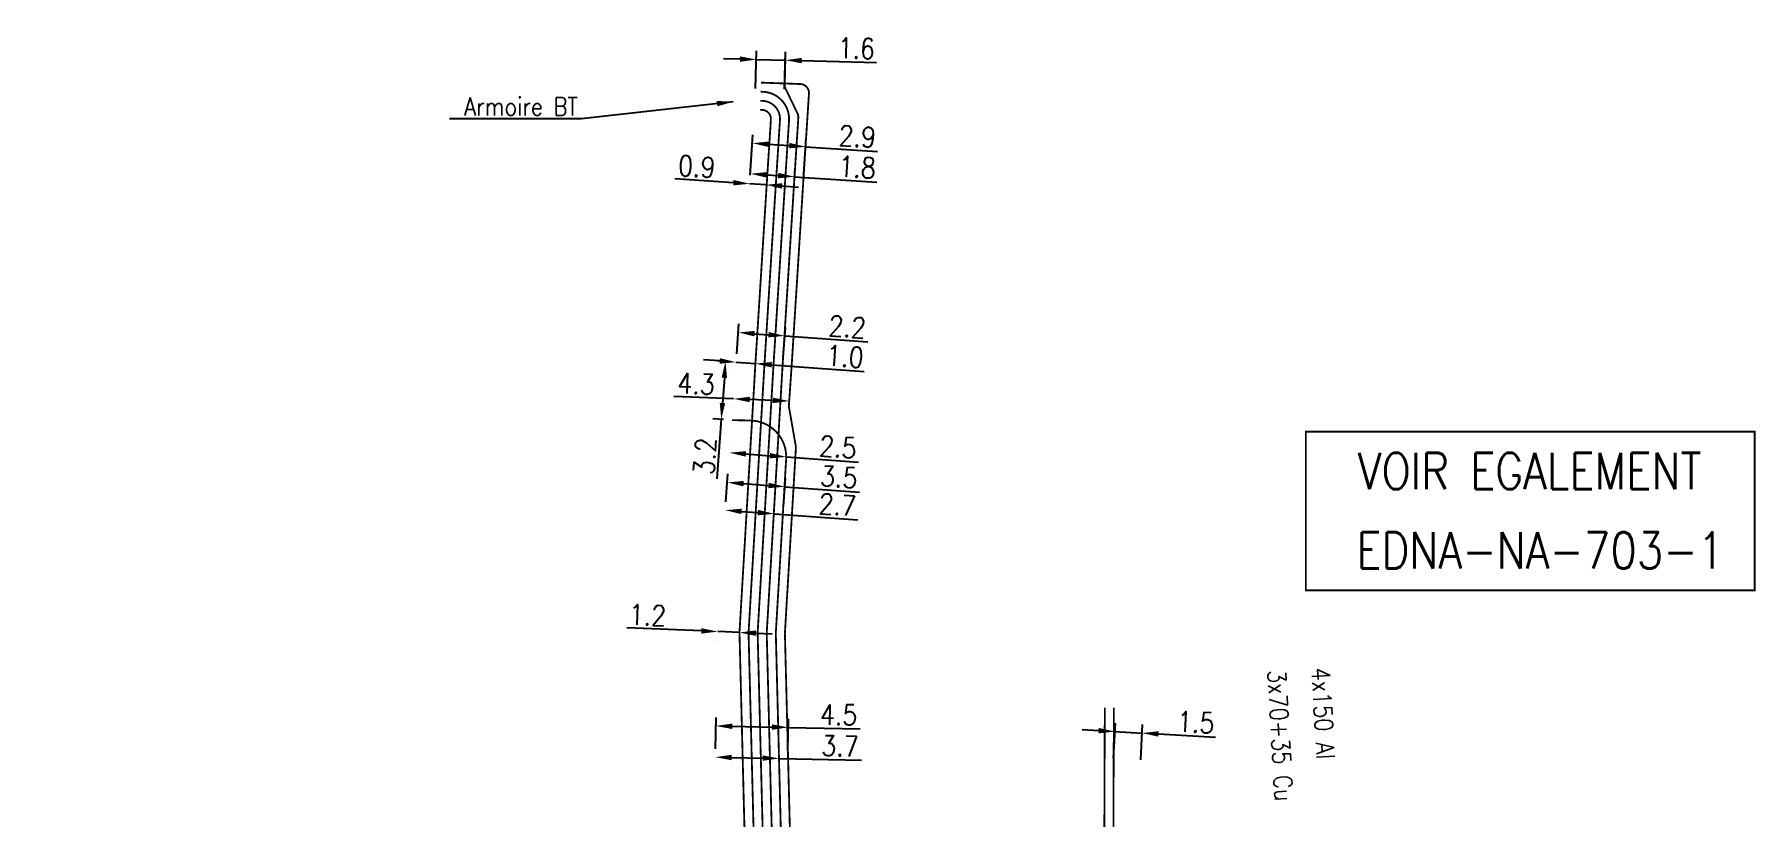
# Model space of a CAD drawing. Header units: millimetres. Extents: x 184994 to 186004, y 128000 to 129009.
# Drawn here: x 185215.3 to 185310.1, y 128506.4 to 128549.6 of the extents above; entities that cross this region are included whole.
import ezdxf
from ezdxf.enums import TextEntityAlignment as Align

# ---------------------------------------------------------------- set-up
doc = ezdxf.new("R2010")
doc.units = ezdxf.units.MM
doc.header["$PDMODE"] = 34
doc.linetypes.add('B_ST_Al', pattern=[2000, 1000, 1000])
doc.linetypes.add('B_ST_CU', pattern=[2000, 1000, 1000])
doc.layers.get('Defpoints').update_dxf_attribs({"linetype": 'CONTINUOUS'})
for name, color, linetype in [('B_100', 3, 'CONTINUOUS'), ('B_110', 1, 'CONTINUOUS'), ('B_930', 7, 'CONTINUOUS')]:
    doc.layers.add(name, color=color, linetype=linetype)
doc.styles.get("Standard").update_dxf_attribs({"font": 'romans.shx', "width": 0.85})
doc.dimstyles.get("Standard").update_dxf_attribs({"dimtxt": 1.5, "dimasz": 1.2, "dimexe": 0.625, "dimexo": 0.625, "dimgap": 0.25, "dimtad": 1, "dimdec": 1, "dimzin": 0, "dimdsep": 46, "dimtxsty": 'Standard', "dimcen": -0.5, "dimadec": 0, "dimazin": 0, "dimtfac": 1, "dimtdec": 1, "dimtmove": 0, "dimatfit": 3, "dimfxl": 0, "dimtolj": 1, "dimtzin": 0, "dimarcsym": 0})

# ---------------------------------------------------------------- blocks, each defined once
blk = doc.blocks.new('*D243')
at = {"layer": 'B_110', "color": 0, "linetype": 'Continuous', "lineweight": -2, "transparency": 16777216}
for p, q in [((185253.841, 128529.497), (185250.565, 128529.625)), ((185253.823, 128529.028), (185253.823, 128529.028)), ((185256.012, 128529.412), (185254.741, 128529.461)), ((185256.893, 128528.908), (185256.893, 128528.908))]:
    blk.add_line(p, q, dxfattribs=at)
at = {"layer": 'B_110', "color": 0, "linetype": 'Continuous', "transparency": 16777216}
for points in [[(185254.746, 128529.611), (185254.735, 128529.312), (185253.841, 128529.497)], [(185256.018, 128529.562), (185256.006, 128529.262), (185256.911, 128529.376)]]:
    blk.add_solid(points, dxfattribs=at)
at = {"layer": 'Defpoints', "color": 0, "linetype": 'Continuous', "transparency": 16777216}
for p in [(185253.841, 128529.497), (185253.841, 128529.497), (185256.911, 128529.376)]:
    blk.add_point(p, dxfattribs=at)
at = {"layer": 'B_110', "color": 0, "linetype": 'Continuous', "transparency": 16777216, "insert": (185251.783, 128530.328), "char_height": 1.125, "attachment_point": 5, "rotation": 357.75813}
blk.add_mtext('\\A1;4.3', dxfattribs=at)
blk = doc.blocks.new('*D322')
at = {"layer": 'B_100', "color": 0, "linetype": 'Continuous', "lineweight": -2, "transparency": 16777216}
for p, q in [((185253.522, 128531.553), (185252.936, 128531.596)), ((185253.338, 128530.664), (185253.235, 128529.268)), ((185253.288, 128528.362), (185252.702, 128528.405)), ((185253.169, 128528.37), (185252.929, 128525.101))]:
    blk.add_line(p, q, dxfattribs=at)
at = {"layer": 'B_100', "color": 0, "linetype": 'Continuous', "transparency": 16777216}
for points in [[(185253.188, 128530.675), (185253.487, 128530.653), (185253.404, 128531.562)], [(185253.086, 128529.279), (185253.385, 128529.257), (185253.169, 128528.37)]]:
    blk.add_solid(points, dxfattribs=at)
at = {"layer": 'Defpoints', "color": 0, "linetype": 'Continuous', "transparency": 16777216}
for p in [(185253.404, 128531.562), (185253.99, 128531.519), (185253.755, 128528.327)]:
    blk.add_point(p, dxfattribs=at)
at = {"layer": 'B_100', "color": 0, "linetype": 'Continuous', "transparency": 16777216, "insert": (185252.268, 128526.342), "char_height": 1.125, "attachment_point": 5, "rotation": 85.80075}
blk.add_mtext('\\A1;3.2', dxfattribs=at)
blk = doc.blocks.new('*D337')
at = {"layer": 'B_110', "color": 0, "linetype": 'Continuous', "lineweight": -2, "transparency": 16777216}
for p, q in [((185254.199, 128548.211), (185253.3, 128548.233)), ((185255.06, 128546.587), (185255.111, 128548.658)), ((185255.099, 128548.19), (185256.699, 128548.151)), ((185256.66, 128546.548), (185256.71, 128548.619)), ((185257.598, 128548.129), (185261.713, 128548.029))]:
    blk.add_line(p, q, dxfattribs=at)
at = {"layer": 'B_110', "color": 0, "linetype": 'Continuous', "transparency": 16777216}
for points in [[(185254.203, 128548.361), (185254.196, 128548.061), (185255.099, 128548.19)], [(185257.602, 128548.279), (185257.595, 128547.979), (185256.699, 128548.151)]]:
    blk.add_solid(points, dxfattribs=at)
at = {"layer": 'Defpoints', "color": 0, "linetype": 'Continuous', "transparency": 16777216}
for p in [(185255.099, 128548.19), (185255.049, 128546.118), (185256.649, 128546.079)]:
    blk.add_point(p, dxfattribs=at)
at = {"layer": 'B_110', "color": 0, "linetype": 'Continuous', "transparency": 16777216, "insert": (185260.61, 128548.806), "char_height": 1.125, "attachment_point": 5, "rotation": 358.61372}
blk.add_mtext('\\A1;1.6', dxfattribs=at)
blk = doc.blocks.new('*D342')
at = {"layer": 'B_100', "color": 0, "linetype": 'Continuous', "lineweight": -2, "transparency": 16777216}
for p, q in [((185252.073, 128516.715), (185247.961, 128516.883)), ((185254.172, 128516.629), (185252.973, 128516.678)), ((185252.953, 128516.21), (185252.953, 128516.21)), ((185254.152, 128516.16), (185254.152, 128516.16)), ((185255.071, 128516.592), (185255.97, 128516.555))]:
    blk.add_line(p, q, dxfattribs=at)
at = {"layer": 'B_100', "color": 0, "linetype": 'Continuous', "transparency": 16777216}
for points in [[(185252.08, 128516.865), (185252.067, 128516.565), (185252.973, 128516.678)], [(185255.077, 128516.742), (185255.065, 128516.442), (185254.172, 128516.629)]]:
    blk.add_solid(points, dxfattribs=at)
at = {"layer": 'Defpoints', "color": 0, "linetype": 'Continuous', "transparency": 16777216}
for p in [(185252.973, 128516.678), (185252.973, 128516.678), (185254.172, 128516.629)]:
    blk.add_point(p, dxfattribs=at)
at = {"layer": 'B_100', "color": 0, "linetype": 'Continuous', "transparency": 16777216, "insert": (185249.112, 128517.587), "char_height": 1.125, "attachment_point": 5, "rotation": 357.65521}
blk.add_mtext('\\A1;1.2', dxfattribs=at)
blk = doc.blocks.new('*D198')
at = {"layer": 'B_100', "color": 0, "linetype": 'Continuous', "lineweight": -2, "transparency": 16777216}
for p, q in [((185273.954, 128511.22), (185273.055, 128511.269)), ((185274.773, 128509.698), (185274.878, 128511.639)), ((185274.853, 128511.171), (185276.351, 128511.09)), ((185276.271, 128509.617), (185276.376, 128511.558)), ((185277.249, 128511.042), (185280.387, 128510.872))]:
    blk.add_line(p, q, dxfattribs=at)
at = {"layer": 'B_100', "color": 0, "linetype": 'Continuous', "transparency": 16777216}
for points in [[(185273.962, 128511.37), (185273.946, 128511.07), (185274.853, 128511.171)], [(185277.257, 128511.191), (185277.241, 128510.892), (185276.351, 128511.09)]]:
    blk.add_solid(points, dxfattribs=at)
at = {"layer": 'Defpoints', "color": 0, "linetype": 'Continuous', "transparency": 16777216}
for p in [(185276.351, 128511.09), (185274.748, 128509.23), (185276.246, 128509.149)]:
    blk.add_point(p, dxfattribs=at)
at = {"layer": 'B_100', "color": 0, "linetype": 'Continuous', "transparency": 16777216, "insert": (185279.308, 128511.681), "char_height": 1.125, "attachment_point": 5, "rotation": 356.90071}
blk.add_mtext('\\A1;1.5', dxfattribs=at)
blk = doc.blocks.new('*D9')
at = {"layer": 'B_100', "color": 0, "linetype": 'Continuous', "lineweight": -2, "transparency": 16777216}
for p, q in [((185253.425, 128523.832), (185253.538, 128525.36)), ((185254.401, 128524.827), (185255.776, 128524.726)), ((185256.593, 128523.561), (185256.708, 128525.127)), ((185256.673, 128524.66), (185260.782, 128524.358))]:
    blk.add_line(p, q, dxfattribs=at)
at = {"layer": 'B_100', "color": 0, "linetype": 'Continuous', "transparency": 16777216}
for points in [[(185254.412, 128524.976), (185254.39, 128524.677), (185253.503, 128524.892)], [(185255.787, 128524.875), (185255.765, 128524.576), (185256.673, 128524.66)]]:
    blk.add_solid(points, dxfattribs=at)
at = {"layer": 'Defpoints', "color": 0, "linetype": 'Continuous', "transparency": 16777216}
for p in [(185253.503, 128524.892), (185253.391, 128523.364), (185256.558, 128523.094)]:
    blk.add_point(p, dxfattribs=at)
at = {"layer": 'B_100', "color": 0, "linetype": 'Continuous', "transparency": 16777216, "insert": (185259.65, 128525.193), "char_height": 1.125, "attachment_point": 5, "rotation": 355.80075}
blk.add_mtext('\\A1;3.5', dxfattribs=at)
blk = doc.blocks.new('*D10')
at = {"layer": 'B_110', "color": 0, "linetype": 'Continuous', "lineweight": -2, "transparency": 16777216}
for p, q in [((185254.289, 128523.299), (185255.186, 128523.233)), ((185256.084, 128523.167), (185260.698, 128522.828))]:
    blk.add_line(p, q, dxfattribs=at)
at = {"layer": 'B_110', "color": 0, "linetype": 'Continuous', "transparency": 16777216}
for points in [[(185254.3, 128523.448), (185254.278, 128523.149), (185253.391, 128523.364)], [(185255.197, 128523.382), (185255.175, 128523.083), (185256.084, 128523.167)]]:
    blk.add_solid(points, dxfattribs=at)
at = {"layer": 'Defpoints', "color": 0, "linetype": 'Continuous', "transparency": 16777216}
for p in [(185253.391, 128523.364), (185253.391, 128523.364), (185256.084, 128523.167)]:
    blk.add_point(p, dxfattribs=at)
at = {"layer": 'B_110', "color": 0, "linetype": 'Continuous', "transparency": 16777216, "insert": (185259.567, 128523.663), "char_height": 1.125, "attachment_point": 5, "rotation": 355.80075}
blk.add_mtext('\\A1;2.7', dxfattribs=at)
blk = doc.blocks.new('*D11')
at = {"layer": 'B_100', "color": 0, "linetype": 'Continuous', "lineweight": -2, "transparency": 16777216}
for p, q in [((185253.658, 128526.999), (185253.658, 128526.999)), ((185254.521, 128526.466), (185255.851, 128526.368)), ((185256.749, 128526.302), (185260.731, 128526.01)), ((185256.783, 128526.77), (185256.783, 128526.77))]:
    blk.add_line(p, q, dxfattribs=at)
at = {"layer": 'B_100', "color": 0, "linetype": 'Continuous', "transparency": 16777216}
for points in [[(185254.532, 128526.615), (185254.51, 128526.316), (185253.624, 128526.532)], [(185255.862, 128526.518), (185255.84, 128526.218), (185256.749, 128526.302)]]:
    blk.add_solid(points, dxfattribs=at)
at = {"layer": 'Defpoints', "color": 0, "linetype": 'Continuous', "transparency": 16777216}
for p in [(185253.624, 128526.532), (185253.624, 128526.532), (185256.749, 128526.302)]:
    blk.add_point(p, dxfattribs=at)
at = {"layer": 'B_100', "color": 0, "linetype": 'Continuous', "transparency": 16777216, "insert": (185259.599, 128526.845), "char_height": 1.125, "attachment_point": 5, "rotation": 355.80075}
blk.add_mtext('\\A1;2.5', dxfattribs=at)
blk = doc.blocks.new('*D15')
at = {"layer": 'B_100', "color": 0, "linetype": 'Continuous', "lineweight": -2, "transparency": 16777216}
for p, q in [((185253.738, 128509.744), (185255.45, 128509.711)), ((185256.35, 128509.693), (185260.885, 128509.605))]:
    blk.add_line(p, q, dxfattribs=at)
at = {"layer": 'B_100', "color": 0, "linetype": 'Continuous', "transparency": 16777216}
for points in [[(185253.741, 128509.894), (185253.735, 128509.594), (185252.838, 128509.761)], [(185255.453, 128509.861), (185255.447, 128509.561), (185256.35, 128509.693)]]:
    blk.add_solid(points, dxfattribs=at)
at = {"layer": 'Defpoints', "color": 0, "linetype": 'Continuous', "transparency": 16777216}
for p in [(185252.838, 128509.761), (185252.838, 128509.761), (185256.35, 128509.693)]:
    blk.add_point(p, dxfattribs=at)
at = {"layer": 'B_100', "color": 0, "linetype": 'Continuous', "transparency": 16777216, "insert": (185259.71, 128510.378), "char_height": 1.125, "attachment_point": 5, "rotation": 358.88717}
blk.add_mtext('\\A1;3.7', dxfattribs=at)
blk = doc.blocks.new('*D16')
at = {"layer": 'B_110', "color": 0, "linetype": 'Continuous', "lineweight": -2, "transparency": 16777216}
for p, q in [((185252.847, 128510.23), (185252.881, 128511.949)), ((185253.771, 128511.462), (185255.956, 128511.42)), ((185256.832, 128510.153), (185256.865, 128511.871)), ((185256.856, 128511.403), (185260.813, 128511.326))]:
    blk.add_line(p, q, dxfattribs=at)
at = {"layer": 'B_110', "color": 0, "linetype": 'Continuous', "transparency": 16777216}
for points in [[(185253.774, 128511.612), (185253.769, 128511.312), (185252.872, 128511.48)], [(185255.959, 128511.57), (185255.953, 128511.27), (185256.856, 128511.403)]]:
    blk.add_solid(points, dxfattribs=at)
at = {"layer": 'Defpoints', "color": 0, "linetype": 'Continuous', "transparency": 16777216}
for p in [(185252.872, 128511.48), (185252.838, 128509.761), (185256.823, 128509.684)]:
    blk.add_point(p, dxfattribs=at)
at = {"layer": 'B_110', "color": 0, "linetype": 'Continuous', "transparency": 16777216, "insert": (185259.638, 128512.099), "char_height": 1.125, "attachment_point": 5, "rotation": 358.88717}
blk.add_mtext('\\A1;4.5', dxfattribs=at)
blk = doc.blocks.new('*D17')
at = {"layer": 'B_110', "color": 0, "linetype": 'Continuous', "lineweight": -2, "transparency": 16777216}
for p, q in [((185254.024, 128531.986), (185254.144, 128533.621)), ((185255.007, 128533.088), (185255.768, 128533.032)), ((185256.58, 128531.799), (185256.7, 128533.434)), ((185256.666, 128532.966), (185261.246, 128532.63))]:
    blk.add_line(p, q, dxfattribs=at)
at = {"layer": 'B_110', "color": 0, "linetype": 'Continuous', "transparency": 16777216}
for points in [[(185255.018, 128533.238), (185254.996, 128532.938), (185254.11, 128533.154)], [(185255.779, 128533.182), (185255.757, 128532.883), (185256.666, 128532.966)]]:
    blk.add_solid(points, dxfattribs=at)
at = {"layer": 'Defpoints', "color": 0, "linetype": 'Continuous', "transparency": 16777216}
for p in [(185254.11, 128533.154), (185253.99, 128531.519), (185256.546, 128531.331)]:
    blk.add_point(p, dxfattribs=at)
at = {"layer": 'B_110', "color": 0, "linetype": 'Continuous', "transparency": 16777216, "insert": (185260.114, 128533.465), "char_height": 1.125, "attachment_point": 5, "rotation": 355.80075}
blk.add_mtext('\\A1;2.2', dxfattribs=at)
blk = doc.blocks.new('*D18')
at = {"layer": 'B_100', "color": 0, "linetype": 'Continuous', "lineweight": -2, "transparency": 16777216}
for p, q in [((185253.09, 128531.585), (185252.193, 128531.651)), ((185253.953, 128531.052), (185253.953, 128531.052)), ((185253.988, 128531.519), (185255.05, 128531.441)), ((185255.947, 128531.375), (185261.046, 128531.001))]:
    blk.add_line(p, q, dxfattribs=at)
at = {"layer": 'B_100', "color": 0, "linetype": 'Continuous', "transparency": 16777216}
for points in [[(185253.101, 128531.735), (185253.079, 128531.435), (185253.988, 128531.519)], [(185255.958, 128531.525), (185255.936, 128531.226), (185255.05, 128531.441)]]:
    blk.add_solid(points, dxfattribs=at)
at = {"layer": 'Defpoints', "color": 0, "linetype": 'Continuous', "transparency": 16777216}
for p in [(185253.988, 128531.519), (185253.988, 128531.519), (185255.05, 128531.441)]:
    blk.add_point(p, dxfattribs=at)
at = {"layer": 'B_100', "color": 0, "linetype": 'Continuous', "transparency": 16777216, "insert": (185259.983, 128531.831), "char_height": 1.125, "attachment_point": 5, "rotation": 355.80075}
blk.add_mtext('\\A1;1.0', dxfattribs=at)
blk = doc.blocks.new('*D19')
at = {"layer": 'B_100', "color": 0, "linetype": 'Continuous', "lineweight": -2, "transparency": 16777216}
for p, q in [((185253.834, 128541.405), (185250.608, 128541.619)), ((185255.63, 128541.286), (185254.732, 128541.345)), ((185256.528, 128541.226), (185257.426, 128541.166))]:
    blk.add_line(p, q, dxfattribs=at)
at = {"layer": 'B_100', "color": 0, "linetype": 'Continuous', "transparency": 16777216}
for points in [[(185253.844, 128541.554), (185253.824, 128541.255), (185254.732, 128541.345)], [(185256.538, 128541.376), (185256.518, 128541.076), (185255.63, 128541.286)]]:
    blk.add_solid(points, dxfattribs=at)
at = {"layer": 'Defpoints', "color": 0, "linetype": 'Continuous', "transparency": 16777216}
for p in [(185254.732, 128541.345), (185254.732, 128541.345), (185255.63, 128541.286)]:
    blk.add_point(p, dxfattribs=at)
at = {"layer": 'B_100', "color": 0, "linetype": 'Continuous', "transparency": 16777216, "insert": (185251.822, 128542.29), "char_height": 1.125, "attachment_point": 5, "rotation": 356.20325}
blk.add_mtext('\\A1;0.9', dxfattribs=at)
blk = doc.blocks.new('*D20')
at = {"layer": 'B_100', "color": 0, "linetype": 'Continuous', "lineweight": -2, "transparency": 16777216}
for p, q in [((185253.834, 128541.405), (185250.608, 128541.619)), ((185255.63, 128541.286), (185254.732, 128541.345)), ((185256.528, 128541.226), (185257.426, 128541.166))]:
    blk.add_line(p, q, dxfattribs=at)
at = {"layer": 'B_100', "color": 0, "linetype": 'Continuous', "transparency": 16777216}
for points in [[(185253.844, 128541.554), (185253.824, 128541.255), (185254.732, 128541.345)], [(185256.538, 128541.376), (185256.518, 128541.076), (185255.63, 128541.286)]]:
    blk.add_solid(points, dxfattribs=at)
at = {"layer": 'Defpoints', "color": 0, "linetype": 'Continuous', "transparency": 16777216}
for p in [(185254.732, 128541.345), (185254.732, 128541.345), (185255.63, 128541.286)]:
    blk.add_point(p, dxfattribs=at)
at = {"layer": 'B_100', "color": 0, "linetype": 'Continuous', "transparency": 16777216, "insert": (185251.822, 128542.29), "char_height": 1.125, "attachment_point": 5, "rotation": 356.20325}
blk.add_mtext('\\A1;0.9', dxfattribs=at)
blk = doc.blocks.new('*D21')
at = {"layer": 'B_110', "color": 0, "linetype": 'Continuous', "lineweight": -2, "transparency": 16777216}
for p, q in [((185254.763, 128541.813), (185254.8, 128542.364)), ((185255.667, 128541.836), (185256.307, 128541.794)), ((185257.199, 128541.651), (185257.236, 128542.202)), ((185257.205, 128541.734), (185261.73, 128541.434))]:
    blk.add_line(p, q, dxfattribs=at)
at = {"layer": 'B_110', "color": 0, "linetype": 'Continuous', "transparency": 16777216}
for points in [[(185255.677, 128541.986), (185255.657, 128541.687), (185254.769, 128541.896)], [(185256.317, 128541.944), (185256.297, 128541.644), (185257.205, 128541.734)]]:
    blk.add_solid(points, dxfattribs=at)
at = {"layer": 'Defpoints', "color": 0, "linetype": 'Continuous', "transparency": 16777216}
for p in [(185254.732, 128541.345), (185254.769, 128541.896), (185257.168, 128541.184)]:
    blk.add_point(p, dxfattribs=at)
at = {"layer": 'B_110', "color": 0, "linetype": 'Continuous', "transparency": 16777216, "insert": (185260.661, 128542.257), "char_height": 1.125, "attachment_point": 5, "rotation": 356.20325}
blk.add_mtext('\\A1;1.8', dxfattribs=at)
blk = doc.blocks.new('*D22')
at = {"layer": 'B_110', "color": 0, "linetype": 'Continuous', "lineweight": -2, "transparency": 16777216}
for p, q in [((185254.763, 128541.813), (185254.912, 128544.048)), ((185255.779, 128543.52), (185256.917, 128543.445)), ((185257.697, 128541.604), (185257.847, 128543.853)), ((185257.815, 128543.385), (185261.783, 128543.122))]:
    blk.add_line(p, q, dxfattribs=at)
at = {"layer": 'B_110', "color": 0, "linetype": 'Continuous', "transparency": 16777216}
for points in [[(185255.789, 128543.67), (185255.769, 128543.371), (185254.881, 128543.58)], [(185256.927, 128543.594), (185256.908, 128543.295), (185257.815, 128543.385)]]:
    blk.add_solid(points, dxfattribs=at)
at = {"layer": 'Defpoints', "color": 0, "linetype": 'Continuous', "transparency": 16777216}
for p in [(185254.881, 128543.58), (185254.732, 128541.345), (185257.666, 128541.136)]:
    blk.add_point(p, dxfattribs=at)
at = {"layer": 'B_110', "color": 0, "linetype": 'Continuous', "transparency": 16777216, "insert": (185260.668, 128543.948), "char_height": 1.125, "attachment_point": 5, "rotation": 356.20325}
blk.add_mtext('\\A1;2.9', dxfattribs=at)

msp = doc.modelspace()

# ---------------------------------------------------------------- linework, layer by layer
at = {"layer": 'B_100', "linetype": 'B_ST_Al', "const_width": 0.1, "flags": 128}
for points in [[(185215.385, 128441.205, -0.3867), (185217.111, 128442.252), (185241.643, 128437.474, 0.411284), (185242.228, 128437.865), (185244.055, 128446.769), (185245.94, 128454.865), (185246.976, 128459.314), (185250.028, 128475.905), (185251.677, 128483.379), (185252.502, 128486.421), (185254.498, 128501), (185254.538, 128502.251), (185254.172, 128516.629), (185255.053, 128531.488), (185255.67, 128541.264), (185255.903, 128544.881, 0.422704), (185255.422, 128545.412), (185255.31, 128545.416)], [(185255.328, 128545.916), (185255.44, 128545.912, -0.422704), (185256.402, 128544.848), (185256.169, 128541.232), (185255.552, 128531.457), (185254.672, 128516.62), (185255.038, 128502.25), (185254.997, 128500.958), (185252.993, 128486.321), (185252.163, 128483.259), (185250.518, 128475.805), (185247.466, 128459.212), (185246.427, 128454.751), (185244.544, 128446.662), (185242.718, 128437.764, -0.411284), (185241.547, 128436.983), (185217.015, 128441.761, 0.369268), (185215.884, 128441.121, 0.369268)], [(185266.487, 128457.108), (185265.593, 128457.438, -0.411151), (185265.295, 128458.076), (185267.112, 128463.154), (185269.788, 128474.837), (185274.243, 128496.046), (185274.28, 128508.866), (185274.296, 128512.49)]]:
    msp.add_lwpolyline(points, format="xyb", dxfattribs=at)
at = {"layer": 'B_100', "linetype": 'B_ST_CU', "flags": 128}
msp.add_lwpolyline([(185257.669, 128431.511, 0.1, 0.1, 0), (185256.503, 128431.854, 0.1, 0.1, -0.236756), (185256.176, 128432.16, 0.1, 0.1, 0), (185255.848, 128433.047, 0.1, 0.1, 0.225726), (185255.54, 128433.347, 0.1, 0.1, 0), (185254.873, 128433.574, 0.1, 0.1, 0), (185245.194, 128436.872, 0.1, 0.1, 0), (185244.557, 128437.089, 0.1, 0.1, -0.377763), (185244.228, 128437.663, 0.1, 0.1, 0), (185246.009, 128446.342, 0.1, 0.1, 0), (185247.888, 128454.411, 0.1, 0.1, 0), (185248.935, 128458.906, 0.1, 0.1, 0), (185251.989, 128475.508, 0.1, 0.1, 0), (185253.62, 128482.902, 0.1, 0.1, 0), (185254.466, 128486.022, 0.1, 0.1, 0), (185256.494, 128500.832, 0.1, 0.1, 0), (185256.539, 128502.245, 0.1, 0.1, 0), (185256.173, 128516.595, 0.1, 0.1, 0), (185256.742, 128526.185, 0.1, 0.1, 0.424674), (185254.793, 128528.303, 0.1, 0.1, 0), (185253.755, 128528.327, 0, 0, 0)], format="xyseb", dxfattribs=at)
at = {"layer": 'B_100', "linetype": 'B_ST_CU', "const_width": 0.1, "flags": 128}
msp.add_lwpolyline([(185258.088, 128432.935), (185257.61, 128433.074, -0.401163), (185257.264, 128433.672), (185257.714, 128435.527), (185263.314, 128451.053), (185267.592, 128463.014), (185270.277, 128474.73), (185274.743, 128495.993), (185274.78, 128508.864), (185274.796, 128512.488)], format="xyb", dxfattribs=at)
at = {"layer": 'B_110', "linetype": 'B_ST_Al', "const_width": 0.1, "flags": 128}
for points in [[(185227.497, 128441.248), (185243.272, 128437.98, 0.414777), (185243.863, 128438.369), (185245.52, 128446.449), (185247.401, 128454.525), (185248.445, 128459.008), (185251.499, 128475.607), (185253.135, 128483.021), (185253.975, 128486.122), (185255.995, 128500.874), (185256.039, 128502.246), (185255.673, 128516.603), (185256.55, 128531.396), (185257.167, 128541.168), (185257.413, 128544.978, 0.129112), (185257.364, 128545.227), (185256.716, 128546.572, -0.118921), (185256.666, 128546.801), (185256.71, 128548.619)], [(185245.558, 128454.85), (185247.806, 128454.186, 0.431391), (185248.434, 128454.552), (185249.425, 128458.804), (185252.479, 128475.409), (185254.106, 128482.782), (185254.957, 128485.923), (185256.993, 128500.79), (185257.039, 128502.243), (185256.674, 128516.587), (185257.279, 128526.796, 0.080271), (185257.263, 128526.955), (185256.911, 128528.974, -0.080271), (185256.895, 128529.133), (185257.049, 128531.365), (185257.666, 128541.136), (185257.999, 128546.307, 0.422704), (185257.518, 128546.839), (185255.363, 128546.915)], [(185245.7, 128455.329), (185246.478, 128455.099, 0.431391), (185247.107, 128455.465), (185247.956, 128459.11), (185251.008, 128475.706), (185252.649, 128483.14), (185253.484, 128486.222), (185255.496, 128500.916), (185255.539, 128502.248), (185255.172, 128516.612), (185256.051, 128531.427), (185256.668, 128541.2), (185256.901, 128544.816, 0.422704), (185255.457, 128546.412), (185255.346, 128546.416)]]:
    msp.add_lwpolyline(points, format="xyb", dxfattribs=at)
at = {"layer": 'B_930', "linetype": 'B_ST_Al', "const_width": 0.1}
msp.add_lwpolyline([(185285.368, 128527.694), (185310.092, 128527.694), (185310.092, 128518.953), (185285.368, 128518.953)], close=True, dxfattribs=at)

# ---------------------------------------------------------------- texts
at = {"layer": 'B_100', "width": 0.85}
for s, p in [('3x70+35 Cu', (185283.251, 128514.535)), ('4x150 Al', (185285.675, 128514.676))]:
    msp.add_text(s, height=1, rotation=273.33105, dxfattribs=at).set_placement(p)
at = {"layer": 'B_100', "linetype": 'Continuous', "insert": (185245.274, 128545.1), "char_height": 1, "attachment_point": 9}
msp.add_mtext('Armoire BT', dxfattribs=at)
at = {"layer": 'B_930', "width": 0.85}
for s, p in [('VOIR EGALEMENT', (185297.7, 128524.523)), (' EDNA-NA-703-1', (185297.7, 128520.149))]:
    msp.add_text(s, height=2, dxfattribs=at).set_placement(p, align=Align.CENTER)

# ---------------------------------------------------------------- dimensions: what is measured, and where the dimension line sits
at = {"layer": 'B_100', "linetype": 'Continuous'}
for base, p1, p2, angle, picture, middle, dimtype in [((185254.732, 128541.345), (185255.63, 128541.286), (185254.732, 128541.345), 356.20325, '*D19', (185251.772, 128541.542), 160), ((185254.732, 128541.345), (185255.63, 128541.286), (185254.732, 128541.345), 356.20325, '*D20', (185251.772, 128541.542), 160), ((185253.404, 128531.562), (185253.755, 128528.327), (185253.99, 128531.519), 85.80075, '*D322', (185253.016, 128526.287), 161), ((185252.973, 128516.678), (185254.172, 128516.629), (185252.973, 128516.678), 177.65521, '*D342', (185249.081, 128516.837), 161), ((185276.351, 128511.09), (185274.748, 128509.23), (185276.246, 128509.149), 176.90071, '*D198', (185279.267, 128510.932), 160)]:
    dim = msp.add_linear_dim(base=base, p1=p1, p2=p2, angle=angle, dimstyle='Standard', override={"dimscale": 0.75}, dxfattribs=at)
    dim.commit()
    dim.dimension.update_dxf_attribs({"geometry": picture, "text_midpoint": middle, "dimtype": dimtype})
for base, p1, p2, angle, text, picture, middle in [((185253.988, 128531.519), (185255.05, 128531.441), (185253.988, 128531.519), 355.80075, '1.0', '*D18', (185259.928, 128531.083)), ((185253.624, 128526.532), (185256.749, 128526.302), (185253.624, 128526.532), 355.80075, '2.5', '*D11', (185259.545, 128526.097)), ((185253.503, 128524.892), (185256.558, 128523.094), (185253.391, 128523.364), 355.80075, '3.5', '*D9', (185259.596, 128524.445)), ((185252.838, 128509.761), (185256.35, 128509.693), (185252.838, 128509.761), 358.88717, '3.7', '*D15', (185259.695, 128509.628))]:
    dim = msp.add_linear_dim(base=base, p1=p1, p2=p2, angle=angle, text=text, dimstyle='Standard', override={"dimscale": 0.75}, dxfattribs=at)
    dim.commit()
    dim.dimension.update_dxf_attribs({"geometry": picture, "text_midpoint": middle, "dimtype": 160})
at = {"layer": 'B_110', "linetype": 'Continuous'}
for base, p1, p2, angle, picture, middle, dimtype in [((185255.099, 128548.19), (185256.649, 128546.079), (185255.049, 128546.118), 178.61372, '*D337', (185260.592, 128548.057), 161), ((185254.881, 128543.58), (185257.666, 128541.136), (185254.732, 128541.345), 356.20325, '*D22', (185260.619, 128543.199), 160), ((185253.391, 128523.364), (185256.084, 128523.167), (185253.391, 128523.364), 355.80075, '*D10', (185259.512, 128522.915), 160)]:
    dim = msp.add_linear_dim(base=base, p1=p1, p2=p2, angle=angle, dimstyle='Standard', override={"dimscale": 0.75}, dxfattribs=at)
    dim.commit()
    dim.dimension.update_dxf_attribs({"geometry": picture, "text_midpoint": middle, "dimtype": dimtype})
for base, p1, p2, angle, text, picture, middle, dimtype in [((185254.769, 128541.896), (185257.168, 128541.184), (185254.732, 128541.345), 356.20325, '1.8', '*D21', (185260.612, 128541.508), 160), ((185254.11, 128533.154), (185256.546, 128531.331), (185253.99, 128531.519), 355.80075, '2.2', '*D17', (185260.059, 128532.717), 160), ((185253.841, 128529.497), (185256.911, 128529.376), (185253.841, 128529.497), 177.75813, '4.3', '*D243', (185251.754, 128529.578), 161), ((185252.872, 128511.48), (185256.823, 128509.684), (185252.838, 128509.761), 358.88717, '4.5', '*D16', (185259.624, 128511.349), 160)]:
    dim = msp.add_linear_dim(base=base, p1=p1, p2=p2, angle=angle, text=text, dimstyle='Standard', override={"dimscale": 0.75}, dxfattribs=at)
    dim.commit()
    dim.dimension.update_dxf_attribs({"geometry": picture, "text_midpoint": middle, "dimtype": dimtype})

# ---------------------------------------------------------------- leaders
at = {"layer": 'B_100', "linetype": 'Continuous', "annotation_type": 0, "has_hookline": 1, "hookline_direction": 1, "text_width": 7.083}
msp.add_leader([(185253.829, 128545.861), (185245.461, 128544.912)], dimstyle='Standard', override={"dimscale": 0.75}, dxfattribs=at)

doc.saveas('drawing.dxf')
